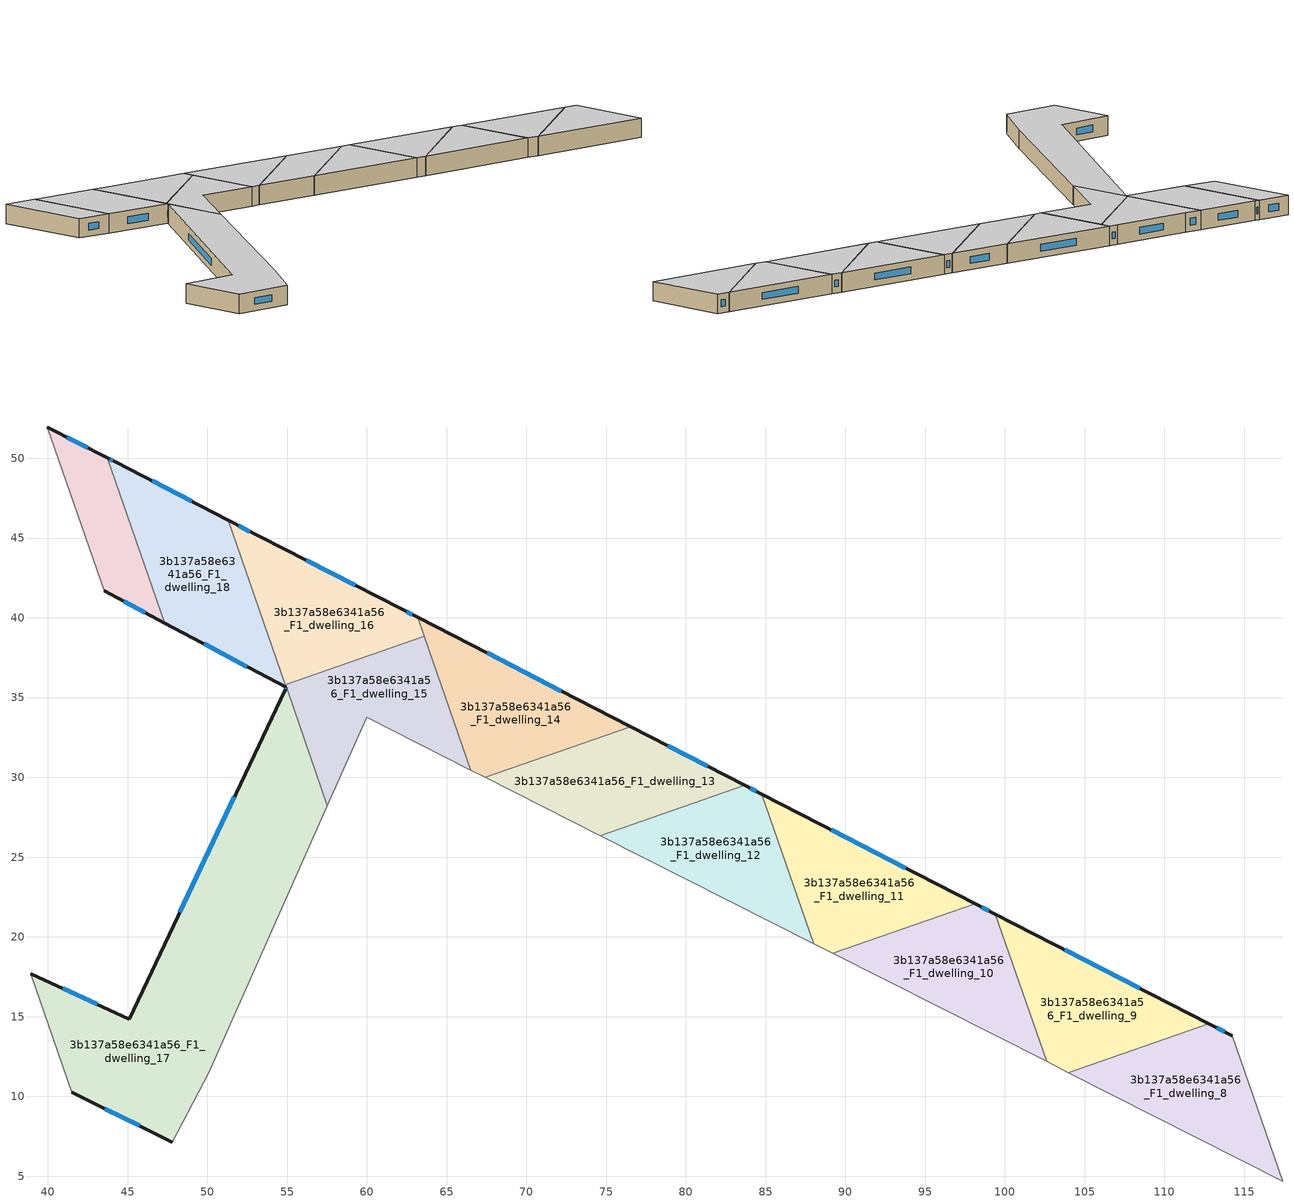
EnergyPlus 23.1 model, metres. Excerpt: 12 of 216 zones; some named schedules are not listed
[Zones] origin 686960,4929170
3b137a58e6341a56_F1_dwelling_10
 floor to 3b137a58e6341a56_F0_dwelling_10 (EU_floor_Construction): 99.41,21.43 102.61,12.19 89.2,18.98 98.14,22.08 z3
 wall outside (EU_wall_Construction): 99.41,21.43 98.14,22.08 z3:6
 wall adiabatic (EU_wall_Construction): 89.2,18.98 102.61,12.19 z3:6
 wall to 3b137a58e6341a56_F1_dwelling_11 (EU_wall_Construction): 98.14,22.08 89.2,18.98 z3:6
 wall to 3b137a58e6341a56_F1_dwelling_9 (EU_wall_Construction): 102.61,12.19 99.41,21.43 z3:6
 window (EU_Window_Construction): 98.99,21.64 98.55,21.87 z3.98:5.02
 ceiling to 3b137a58e6341a56_F2_dwelling_10 (EU_floor_Construction): 102.61,12.19 99.41,21.43 98.14,22.08 89.2,18.98 z6
3b137a58e6341a56_F1_dwelling_11
 floor to 3b137a58e6341a56_F0_dwelling_11 (EU_floor_Construction): 98.14,22.08 89.2,18.98 88.02,19.57 84.77,28.95 z3
 wall outside (EU_wall_Construction): 98.14,22.08 84.77,28.95 z3:6
 wall adiabatic (EU_wall_Construction): 88.02,19.57 89.2,18.98 z3:6
 wall to 3b137a58e6341a56_F1_dwelling_12 (EU_wall_Construction): 84.77,28.95 88.02,19.57 z3:6
 window (EU_Window_Construction): 93.79,24.31 89.11,26.71 z3.98:5.02
 ceiling to 3b137a58e6341a56_F2_dwelling_11 (EU_floor_Construction): 98.14,22.08 84.77,28.95 88.02,19.57 89.2,18.98 z6
3b137a58e6341a56_F1_dwelling_12
 floor to 3b137a58e6341a56_F0_dwelling_12 (EU_floor_Construction): 84.77,28.95 88.02,19.57 74.62,26.35 83.69,29.5 z3
 wall outside (EU_wall_Construction): 84.77,28.95 83.69,29.5 z3:6
 wall adiabatic (EU_wall_Construction): 74.62,26.35 88.02,19.57 z3:6
 wall to 3b137a58e6341a56_F1_dwelling_13 (EU_wall_Construction): 83.69,29.5 74.62,26.35 z3:6
 window (EU_Window_Construction): 84.42,29.13 84.04,29.32 z3.98:5.02
 ceiling to 3b137a58e6341a56_F2_dwelling_12 (EU_floor_Construction): 88.02,19.57 84.77,28.95 83.69,29.5 74.62,26.35 z6
3b137a58e6341a56_F1_dwelling_13
 floor to 3b137a58e6341a56_F0_dwelling_13 (EU_floor_Construction): 83.69,29.5 74.62,26.35 67.41,30 76.54,33.17 z3
 wall outside (EU_wall_Construction): 83.69,29.5 76.54,33.17 z3:6
 wall adiabatic (EU_wall_Construction): 67.41,30 74.62,26.35 z3:6
 wall to 3b137a58e6341a56_F1_dwelling_14 (EU_wall_Construction): 76.54,33.17 67.41,30 z3:6
 window (EU_Window_Construction): 81.36,30.69 78.87,31.98 z3.98:5.02
 ceiling to 3b137a58e6341a56_F2_dwelling_13 (EU_floor_Construction): 83.69,29.5 76.54,33.17 67.41,30 74.62,26.35 z6
3b137a58e6341a56_F1_dwelling_14
 floor to 3b137a58e6341a56_F0_dwelling_14 (EU_floor_Construction): 76.54,33.17 67.41,30 66.52,30.46 63.2,40.03 z3
 wall outside (EU_wall_Construction): 76.54,33.17 63.2,40.03 z3:6
 wall adiabatic (EU_wall_Construction): 66.52,30.46 67.41,30 z3:6
 wall to 3b137a58e6341a56_F1_dwelling_15 (EU_wall_Construction): 63.61,38.84 66.52,30.46 z3:6
 wall to 3b137a58e6341a56_F1_dwelling_16 (EU_wall_Construction): 63.2,40.03 63.61,38.84 z3:6
 window (EU_Window_Construction): 72.2,35.4 67.54,37.8 z3.98:5.02
 ceiling to 3b137a58e6341a56_F2_dwelling_14 (EU_floor_Construction): 76.54,33.17 63.2,40.03 66.52,30.46 67.41,30 z6
3b137a58e6341a56_F1_dwelling_15
 floor to 3b137a58e6341a56_F0_dwelling_15 (EU_floor_Construction): 63.61,38.84 66.52,30.46 60,33.75 57.54,28.21 54.89,35.82 z3
 wall adiabatic (EU_wall_Construction): 57.54,28.21 60,33.75 66.52,30.46 z3:6
 wall to 3b137a58e6341a56_F1_dwelling_17 (EU_wall_Construction): 55.03,35.42 57.54,28.21 z3:6
 wall to 3b137a58e6341a56_F1_dwelling_16 (EU_wall_Construction): 63.61,38.84 54.89,35.82 z3:6
 wall to 3b137a58e6341a56_F1_dwelling_18 (EU_wall_Construction): 54.89,35.82 55.03,35.42 z3:6
 ceiling to 3b137a58e6341a56_F2_dwelling_15 (EU_floor_Construction): 66.52,30.46 63.61,38.84 54.89,35.82 57.54,28.21 60,33.75 z6
3b137a58e6341a56_F1_dwelling_16
 floor to 3b137a58e6341a56_F0_dwelling_16 (EU_floor_Construction): 62.15,40.56 63.2,40.03 63.61,38.84 54.89,35.82 51.32,46.11 53.32,45.07 z3
 wall outside (EU_wall_Construction): 63.2,40.03 62.15,40.56 53.32,45.07 51.32,46.11 z3:6
 wall to 3b137a58e6341a56_F1_dwelling_18 (EU_wall_Construction): 51.32,46.11 54.89,35.82 z3:6
 window (EU_Window_Construction): 52.67,45.41 51.97,45.77 / 59.28,42.03 56.19,43.61 / 62.86,40.2 62.49,40.39 z3.98:5.02
 ceiling to 3b137a58e6341a56_F2_dwelling_16 (EU_floor_Construction): 63.61,38.84 63.2,40.03 62.15,40.56 53.32,45.07 51.32,46.11 54.89,35.82 z6
3b137a58e6341a56_F1_dwelling_17
 floor to 3b137a58e6341a56_F0_dwelling_17 (EU_floor_Construction): 55.03,35.42 57.54,28.21 50.1,11.49 47.81,7.13 41.52,10.25 38.93,17.7 45.1,14.83 54.89,35.5 z3
 wall outside (EU_wall_Construction): 54.89,35.5 45.1,14.83 38.93,17.7 / 41.52,10.25 47.81,7.13 z3:6
 wall to 3b137a58e6341a56_F1_dwelling_18 (EU_wall_Construction): 55.03,35.42 54.89,35.5 z3:6
 wall adiabatic (EU_wall_Construction): 47.81,7.13 50.1,11.49 57.54,28.21 z3:6
 wall to 3b137a58e6341a56_F1_dwelling_29 (EU_wall_Construction): 38.93,17.7 41.52,10.25 z3:6
 window (EU_Window_Construction): 51.7,28.77 48.28,21.55 / 43.56,9.24 45.76,8.15 / 43.09,15.76 40.94,16.77 z3.98:5.02
 ceiling to 3b137a58e6341a56_F2_dwelling_17 (EU_floor_Construction): 50.1,11.49 57.54,28.21 55.03,35.42 54.89,35.5 45.1,14.83 38.93,17.7 41.52,10.25 47.81,7.13 z6
3b137a58e6341a56_F1_dwelling_18
 floor to 3b137a58e6341a56_F0_dwelling_18 (EU_floor_Construction): 51.32,46.11 55.03,35.42 54.89,35.5 54.95,35.63 47.33,39.67 43.74,50.03 44.24,49.77 z3
 wall outside (EU_wall_Construction): 47.33,39.67 54.95,35.63 54.89,35.5 / 51.32,46.11 44.24,49.77 43.74,50.03 z3:6
 wall to 3b137a58e6341a56_F1_dwelling_19 (EU_wall_Construction): 43.74,50.03 47.33,39.67 z3:6
 window (EU_Window_Construction): 54.93,35.59 54.91,35.54 / 49.81,38.36 52.47,36.95 / 44.08,49.86 43.9,49.95 / 49.02,47.3 46.54,48.58 z3.98:5.02
 ceiling to 3b137a58e6341a56_F2_dwelling_18 (EU_floor_Construction): 55.03,35.42 51.32,46.11 44.24,49.77 43.74,50.03 47.33,39.67 54.95,35.63 54.89,35.5 z6
3b137a58e6341a56_F1_dwelling_19
 floor to 3b137a58e6341a56_F0_dwelling_19 (EU_floor_Construction): 43.74,50.03 47.33,39.67 43.54,41.68 39.97,51.96 z3
 wall outside (EU_wall_Construction): 43.74,50.03 39.97,51.96 / 43.54,41.68 47.33,39.67 z3:6
 wall to 3b137a58e6341a56_F1_dwelling_20 (EU_wall_Construction): 39.97,51.96 43.54,41.68 z3:6
 window (EU_Window_Construction): 42.51,50.66 41.2,51.33 / 44.77,41.03 46.1,40.33 z3.98:5.02
 ceiling to 3b137a58e6341a56_F2_dwelling_19 (EU_floor_Construction): 47.33,39.67 43.74,50.03 39.97,51.96 43.54,41.68 z6
3b137a58e6341a56_F1_dwelling_8
 floor to 3b137a58e6341a56_F0_dwelling_8 (EU_floor_Construction): 114.26,13.8 117.42,4.7 103.98,11.5 112.79,14.55 z3
 wall outside (EU_wall_Construction): 114.26,13.8 112.79,14.55 z3:6
 wall adiabatic (EU_wall_Construction): 103.98,11.5 117.42,4.7 z3:6
 wall to 3b137a58e6341a56_F1_dwelling_9 (EU_wall_Construction): 112.79,14.55 103.98,11.5 z3:6
 wall to 3b137a58e6341a56_F1_dwelling_7 (EU_wall_Construction): 117.42,4.7 114.26,13.8 z3:6
 window (EU_Window_Construction): 113.78,14.04 113.27,14.31 z3.98:5.02
 ceiling to 3b137a58e6341a56_F2_dwelling_8 (EU_floor_Construction): 117.42,4.7 114.26,13.8 112.79,14.55 103.98,11.5 z6
3b137a58e6341a56_F1_dwelling_9
 floor to 3b137a58e6341a56_F0_dwelling_9 (EU_floor_Construction): 112.79,14.55 103.98,11.5 102.61,12.19 99.41,21.43 z3
 wall outside (EU_wall_Construction): 112.79,14.55 99.41,21.43 z3:6
 wall adiabatic (EU_wall_Construction): 102.61,12.19 103.98,11.5 z3:6
 window (EU_Window_Construction): 108.44,16.79 103.76,19.19 z3.98:5.02
 ceiling to 3b137a58e6341a56_F2_dwelling_9 (EU_floor_Construction): 112.79,14.55 99.41,21.43 102.61,12.19 103.98,11.5 z6
[Building]
EU S2 Campaign: North Axis=0; Terrain=City; Solar Distribution=FullExterior
[Site:Location]
Bologna: Latitude=44.5; Longitude=11.25; Time Zone=1; Elevation=37
[SizingPeriod:WeatherFileDays]
AnnualSizingPeriod: Begin Month=1; Begin Day of Month=1; End Month=12; End Day of Month=31; Day of Week for Start Day=Monday; Use Weather File Daylight Saving Period=No; Use Weather File Rain and Snow Indicators=No
[MATERIAL]
EU_InternalMass_Material: Roughness=MediumRough; Thickness=0.1; Conductivity=1; Density=1800; Specific Heat=900; Thermal Absorptance=0.9; Solar Absorptance=0.7; Visible Absorptance=0.7
[MATERIAL:NOMASS] Roughness=MediumRough; Thermal Absorptance=0.9; Solar Absorptance=0.7; Visible Absorptance=0.7
Name | Thermal Resistance
EU_wall_NoMass | 0.905828
EU_floor_NoMass | 0.67114
[WINDOWMATERIAL:SIMPLEGLAZINGSYSTEM]
EU_Window_SimpleGlazing: UFactor=4.52486; Solar Heat Gain Coefficient=0.85; Visible Transmittance=0.85
[CONSTRUCTION]
EU_wall_Construction: EU_wall_NoMass
EU_floor_Construction: EU_floor_NoMass
EU_Window_Construction: EU_Window_SimpleGlazing
EU_InternalMass_Construction: EU_InternalMass_Material
[ZONE] Type=1; Multiplier=1; Ceiling Height=autocalculate; Floor Area=autocalculate; Part of Total Floor Area=Yes
Name | Volume
3b137a58e6341a56_F0_dwelling_0; 3b137a58e6341a56_F1_dwelling_0; 3b137a58e6341a56_F2_dwelling_0; 3b137a58e6341a56_F3_dwelling_0; 3b137a58e6341a56_F4_dwelling_0; 3b137a58e6341a56_F5_dwelling_0 | 167.907
3b137a58e6341a56_F6_dwelling_0 | 108.262
3b137a58e6341a56_F0_dwelling_1; 3b137a58e6341a56_F1_dwelling_1; 3b137a58e6341a56_F2_dwelling_1; 3b137a58e6341a56_F3_dwelling_1; 3b137a58e6341a56_F4_dwelling_1; 3b137a58e6341a56_F5_dwelling_1 | 167.912
3b137a58e6341a56_F6_dwelling_1 | 106.897
3b137a58e6341a56_F1_dwelling_10 | 167.909
3b137a58e6341a56_F6_dwelling_10 | 123.267
3b137a58e6341a56_F1_dwelling_11 | 167.903
3b137a58e6341a56_F1_dwelling_12; 3b137a58e6341a56_F1_dwelling_9 | 167.899
3b137a58e6341a56_F1_dwelling_13; 3b137a58e6341a56_F0_dwelling_2; 3b137a58e6341a56_F1_dwelling_2; 3b137a58e6341a56_F2_dwelling_2; 3b137a58e6341a56_F3_dwelling_2; 3b137a58e6341a56_F4_dwelling_2; 3b137a58e6341a56_F5_dwelling_2 | 167.9
3b137a58e6341a56_F1_dwelling_14 | 167.892
3b137a58e6341a56_F1_dwelling_15; 3b137a58e6341a56_F0_dwelling_3; 3b137a58e6341a56_F1_dwelling_3; 3b137a58e6341a56_F2_dwelling_3; 3b137a58e6341a56_F3_dwelling_3; 3b137a58e6341a56_F4_dwelling_3; 3b137a58e6341a56_F5_dwelling_3; 3b137a58e6341a56_F0_dwelling_5; 3b137a58e6341a56_F1_dwelling_5; 3b137a58e6341a56_F2_dwelling_5; 3b137a58e6341a56_F3_dwelling_5; 3b137a58e6341a56_F4_dwelling_5; 3b137a58e6341a56_F5_dwelling_5 | 167.914
3b137a58e6341a56_F1_dwelling_16 | 167.887
3b137a58e6341a56_F1_dwelling_17 | 514.871
3b137a58e6341a56_F1_dwelling_18 | 194.532
3b137a58e6341a56_F1_dwelling_19 | 95.7202
3b137a58e6341a56_F6_dwelling_2 | 112.59
3b137a58e6341a56_F6_dwelling_3 | 113.398
3b137a58e6341a56_F0_dwelling_4; 3b137a58e6341a56_F1_dwelling_4; 3b137a58e6341a56_F2_dwelling_4; 3b137a58e6341a56_F3_dwelling_4; 3b137a58e6341a56_F4_dwelling_4; 3b137a58e6341a56_F5_dwelling_4 | 167.882
3b137a58e6341a56_F6_dwelling_4 | 121.302
3b137a58e6341a56_F6_dwelling_5 | 120.108
3b137a58e6341a56_F0_dwelling_6; 3b137a58e6341a56_F1_dwelling_6; 3b137a58e6341a56_F2_dwelling_6; 3b137a58e6341a56_F3_dwelling_6; 3b137a58e6341a56_F4_dwelling_6; 3b137a58e6341a56_F5_dwelling_6 | 167.893
3b137a58e6341a56_F6_dwelling_6 | 120.806
3b137a58e6341a56_F0_dwelling_7; 3b137a58e6341a56_F1_dwelling_7; 3b137a58e6341a56_F2_dwelling_7; 3b137a58e6341a56_F3_dwelling_7; 3b137a58e6341a56_F4_dwelling_7; 3b137a58e6341a56_F5_dwelling_7 | 167.877
3b137a58e6341a56_F6_dwelling_7 | 117.447
3b137a58e6341a56_F1_dwelling_8 | 167.924
3b137a58e6341a56_F6_dwelling_8 | 120.493
3b137a58e6341a56_F6_dwelling_9 | 118.754
[INTERNALMASS] Construction=EU_InternalMass_Construction
Name | Zone or ZoneList | Surface Area
3b137a58e6341a56_F0_dwelling_0_EU_InternalMass | 3b137a58e6341a56_F0_dwelling_0 | 55.9705
3b137a58e6341a56_F0_dwelling_1_EU_InternalMass | 3b137a58e6341a56_F0_dwelling_1 | 55.9655
3b137a58e6341a56_F0_dwelling_2_EU_InternalMass | 3b137a58e6341a56_F0_dwelling_2 | 55.9679
3b137a58e6341a56_F0_dwelling_3_EU_InternalMass | 3b137a58e6341a56_F0_dwelling_3 | 55.9704
3b137a58e6341a56_F0_dwelling_4_EU_InternalMass | 3b137a58e6341a56_F0_dwelling_4 | 55.9579
3b137a58e6341a56_F0_dwelling_5_EU_InternalMass | 3b137a58e6341a56_F0_dwelling_5 | 55.9728
3b137a58e6341a56_F0_dwelling_6_EU_InternalMass | 3b137a58e6341a56_F0_dwelling_6 | 55.9654
3b137a58e6341a56_F0_dwelling_7_EU_InternalMass | 3b137a58e6341a56_F0_dwelling_7 | 55.9592
3b137a58e6341a56_F1_dwelling_0_EU_InternalMass | 3b137a58e6341a56_F1_dwelling_0 | 55.9705
3b137a58e6341a56_F1_dwelling_1_EU_InternalMass | 3b137a58e6341a56_F1_dwelling_1 | 55.9655
3b137a58e6341a56_F1_dwelling_2_EU_InternalMass | 3b137a58e6341a56_F1_dwelling_2 | 55.9679
3b137a58e6341a56_F1_dwelling_3_EU_InternalMass | 3b137a58e6341a56_F1_dwelling_3 | 55.9704
3b137a58e6341a56_F1_dwelling_4_EU_InternalMass | 3b137a58e6341a56_F1_dwelling_4 | 55.9579
3b137a58e6341a56_F1_dwelling_5_EU_InternalMass | 3b137a58e6341a56_F1_dwelling_5 | 55.9728
3b137a58e6341a56_F1_dwelling_6_EU_InternalMass | 3b137a58e6341a56_F1_dwelling_6 | 55.9654
3b137a58e6341a56_F1_dwelling_7_EU_InternalMass | 3b137a58e6341a56_F1_dwelling_7 | 55.9592
3b137a58e6341a56_F1_dwelling_8_EU_InternalMass | 3b137a58e6341a56_F1_dwelling_8 | 55.9697
3b137a58e6341a56_F1_dwelling_9_EU_InternalMass | 3b137a58e6341a56_F1_dwelling_9 | 55.9686
3b137a58e6341a56_F1_dwelling_10_EU_InternalMass | 3b137a58e6341a56_F1_dwelling_10 | 55.9659
3b137a58e6341a56_F1_dwelling_11_EU_InternalMass | 3b137a58e6341a56_F1_dwelling_11 | 55.9661
3b137a58e6341a56_F1_dwelling_12_EU_InternalMass | 3b137a58e6341a56_F1_dwelling_12 | 55.9705
3b137a58e6341a56_F1_dwelling_13_EU_InternalMass | 3b137a58e6341a56_F1_dwelling_13 | 55.9664
3b137a58e6341a56_F1_dwelling_14_EU_InternalMass | 3b137a58e6341a56_F1_dwelling_14 | 55.9632
3b137a58e6341a56_F1_dwelling_15_EU_InternalMass | 3b137a58e6341a56_F1_dwelling_15 | 55.9719
3b137a58e6341a56_F1_dwelling_16_EU_InternalMass | 3b137a58e6341a56_F1_dwelling_16 | 55.961
3b137a58e6341a56_F1_dwelling_17_EU_InternalMass | 3b137a58e6341a56_F1_dwelling_17 | 171.612
3b137a58e6341a56_F1_dwelling_18_EU_InternalMass | 3b137a58e6341a56_F1_dwelling_18 | 64.8456
3b137a58e6341a56_F1_dwelling_19_EU_InternalMass | 3b137a58e6341a56_F1_dwelling_19 | 31.9066
3b137a58e6341a56_F2_dwelling_0_EU_InternalMass | 3b137a58e6341a56_F2_dwelling_0 | 55.9705
3b137a58e6341a56_F2_dwelling_1_EU_InternalMass | 3b137a58e6341a56_F2_dwelling_1 | 55.9655
3b137a58e6341a56_F2_dwelling_2_EU_InternalMass | 3b137a58e6341a56_F2_dwelling_2 | 55.9679
3b137a58e6341a56_F2_dwelling_3_EU_InternalMass | 3b137a58e6341a56_F2_dwelling_3 | 55.9704
3b137a58e6341a56_F2_dwelling_4_EU_InternalMass | 3b137a58e6341a56_F2_dwelling_4 | 55.9579
3b137a58e6341a56_F2_dwelling_5_EU_InternalMass | 3b137a58e6341a56_F2_dwelling_5 | 55.9728
3b137a58e6341a56_F2_dwelling_6_EU_InternalMass | 3b137a58e6341a56_F2_dwelling_6 | 55.9654
3b137a58e6341a56_F2_dwelling_7_EU_InternalMass | 3b137a58e6341a56_F2_dwelling_7 | 55.9592
3b137a58e6341a56_F3_dwelling_0_EU_InternalMass | 3b137a58e6341a56_F3_dwelling_0 | 55.9705
3b137a58e6341a56_F3_dwelling_1_EU_InternalMass | 3b137a58e6341a56_F3_dwelling_1 | 55.9655
3b137a58e6341a56_F3_dwelling_2_EU_InternalMass | 3b137a58e6341a56_F3_dwelling_2 | 55.9679
3b137a58e6341a56_F3_dwelling_3_EU_InternalMass | 3b137a58e6341a56_F3_dwelling_3 | 55.9704
3b137a58e6341a56_F3_dwelling_4_EU_InternalMass | 3b137a58e6341a56_F3_dwelling_4 | 55.9579
3b137a58e6341a56_F3_dwelling_5_EU_InternalMass | 3b137a58e6341a56_F3_dwelling_5 | 55.9728
3b137a58e6341a56_F3_dwelling_6_EU_InternalMass | 3b137a58e6341a56_F3_dwelling_6 | 55.9654
3b137a58e6341a56_F3_dwelling_7_EU_InternalMass | 3b137a58e6341a56_F3_dwelling_7 | 55.9592
3b137a58e6341a56_F4_dwelling_0_EU_InternalMass | 3b137a58e6341a56_F4_dwelling_0 | 55.9705
3b137a58e6341a56_F4_dwelling_1_EU_InternalMass | 3b137a58e6341a56_F4_dwelling_1 | 55.9655
3b137a58e6341a56_F4_dwelling_2_EU_InternalMass | 3b137a58e6341a56_F4_dwelling_2 | 55.9679
3b137a58e6341a56_F4_dwelling_3_EU_InternalMass | 3b137a58e6341a56_F4_dwelling_3 | 55.9704
3b137a58e6341a56_F4_dwelling_4_EU_InternalMass | 3b137a58e6341a56_F4_dwelling_4 | 55.9579
3b137a58e6341a56_F4_dwelling_5_EU_InternalMass | 3b137a58e6341a56_F4_dwelling_5 | 55.9728
3b137a58e6341a56_F4_dwelling_6_EU_InternalMass | 3b137a58e6341a56_F4_dwelling_6 | 55.9654
3b137a58e6341a56_F4_dwelling_7_EU_InternalMass | 3b137a58e6341a56_F4_dwelling_7 | 55.9592
3b137a58e6341a56_F5_dwelling_0_EU_InternalMass | 3b137a58e6341a56_F5_dwelling_0 | 55.9705
3b137a58e6341a56_F5_dwelling_1_EU_InternalMass | 3b137a58e6341a56_F5_dwelling_1 | 55.9655
3b137a58e6341a56_F5_dwelling_2_EU_InternalMass | 3b137a58e6341a56_F5_dwelling_2 | 55.9679
3b137a58e6341a56_F5_dwelling_3_EU_InternalMass | 3b137a58e6341a56_F5_dwelling_3 | 55.9704
3b137a58e6341a56_F5_dwelling_4_EU_InternalMass | 3b137a58e6341a56_F5_dwelling_4 | 55.9579
3b137a58e6341a56_F5_dwelling_5_EU_InternalMass | 3b137a58e6341a56_F5_dwelling_5 | 55.9728
3b137a58e6341a56_F5_dwelling_6_EU_InternalMass | 3b137a58e6341a56_F5_dwelling_6 | 55.9654
3b137a58e6341a56_F5_dwelling_7_EU_InternalMass | 3b137a58e6341a56_F5_dwelling_7 | 55.9592
3b137a58e6341a56_F6_dwelling_0_EU_InternalMass | 3b137a58e6341a56_F6_dwelling_0 | 36.0814
3b137a58e6341a56_F6_dwelling_1_EU_InternalMass | 3b137a58e6341a56_F6_dwelling_1 | 35.634
3b137a58e6341a56_F6_dwelling_2_EU_InternalMass | 3b137a58e6341a56_F6_dwelling_2 | 37.5308
3b137a58e6341a56_F6_dwelling_3_EU_InternalMass | 3b137a58e6341a56_F6_dwelling_3 | 37.8028
3b137a58e6341a56_F6_dwelling_4_EU_InternalMass | 3b137a58e6341a56_F6_dwelling_4 | 40.4342
3b137a58e6341a56_F6_dwelling_5_EU_InternalMass | 3b137a58e6341a56_F6_dwelling_5 | 40.0361
3b137a58e6341a56_F6_dwelling_6_EU_InternalMass | 3b137a58e6341a56_F6_dwelling_6 | 40.2693
3b137a58e6341a56_F6_dwelling_7_EU_InternalMass | 3b137a58e6341a56_F6_dwelling_7 | 39.1488
3b137a58e6341a56_F6_dwelling_8_EU_InternalMass | 3b137a58e6341a56_F6_dwelling_8 | 40.1645
3b137a58e6341a56_F6_dwelling_9_EU_InternalMass | 3b137a58e6341a56_F6_dwelling_9 | 39.5847
3b137a58e6341a56_F6_dwelling_10_EU_InternalMass | 3b137a58e6341a56_F6_dwelling_10 | 41.0892
[OTHEREQUIPMENT] Fuel Type=Electricity; Design Level Calculation Method=Watts/Area; Power per Zone Floor Area=1; Fraction Latent=0; Fraction Radiant=0; Fraction Lost=0; Carbon Dioxide Generation Rate=0; EndUse Subcategory=EU_Step8_InternalGains
Name | Zone or ZoneList or Space or SpaceList | Schedule
EU_Step8_InternalGain_3b137a58e6341a56_F0_dwelling_0_f000 | 3b137a58e6341a56_F0_dwelling_0 | EU_Step8_GainSchedule_3b137a58e6341a56_F0_dwelling_0_f000
EU_Step8_InternalGain_3b137a58e6341a56_F0_dwelling_1_f000 | 3b137a58e6341a56_F0_dwelling_1 | EU_Step8_GainSchedule_3b137a58e6341a56_F0_dwelling_1_f000
EU_Step8_InternalGain_3b137a58e6341a56_F0_dwelling_2_f000 | 3b137a58e6341a56_F0_dwelling_2 | EU_Step8_GainSchedule_3b137a58e6341a56_F0_dwelling_2_f000
EU_Step8_InternalGain_3b137a58e6341a56_F0_dwelling_3_f000 | 3b137a58e6341a56_F0_dwelling_3 | EU_Step8_GainSchedule_3b137a58e6341a56_F0_dwelling_3_f000
EU_Step8_InternalGain_3b137a58e6341a56_F0_dwelling_4_f000 | 3b137a58e6341a56_F0_dwelling_4 | EU_Step8_GainSchedule_3b137a58e6341a56_F0_dwelling_4_f000
EU_Step8_InternalGain_3b137a58e6341a56_F0_dwelling_5_f000 | 3b137a58e6341a56_F0_dwelling_5 | EU_Step8_GainSchedule_3b137a58e6341a56_F0_dwelling_5_f000
EU_Step8_InternalGain_3b137a58e6341a56_F0_dwelling_6_f000 | 3b137a58e6341a56_F0_dwelling_6 | EU_Step8_GainSchedule_3b137a58e6341a56_F0_dwelling_6_f000
EU_Step8_InternalGain_3b137a58e6341a56_F0_dwelling_7_f000 | 3b137a58e6341a56_F0_dwelling_7 | EU_Step8_GainSchedule_3b137a58e6341a56_F0_dwelling_7_f000
EU_Step8_InternalGain_3b137a58e6341a56_F1_dwelling_0_f000 | 3b137a58e6341a56_F1_dwelling_0 | EU_Step8_GainSchedule_3b137a58e6341a56_F1_dwelling_0_f000
EU_Step8_InternalGain_3b137a58e6341a56_F1_dwelling_1_f000 | 3b137a58e6341a56_F1_dwelling_1 | EU_Step8_GainSchedule_3b137a58e6341a56_F1_dwelling_1_f000
EU_Step8_InternalGain_3b137a58e6341a56_F1_dwelling_2_f000 | 3b137a58e6341a56_F1_dwelling_2 | EU_Step8_GainSchedule_3b137a58e6341a56_F1_dwelling_2_f000
EU_Step8_InternalGain_3b137a58e6341a56_F1_dwelling_3_f000 | 3b137a58e6341a56_F1_dwelling_3 | EU_Step8_GainSchedule_3b137a58e6341a56_F1_dwelling_3_f000
EU_Step8_InternalGain_3b137a58e6341a56_F1_dwelling_4_f000 | 3b137a58e6341a56_F1_dwelling_4 | EU_Step8_GainSchedule_3b137a58e6341a56_F1_dwelling_4_f000
EU_Step8_InternalGain_3b137a58e6341a56_F1_dwelling_5_f000 | 3b137a58e6341a56_F1_dwelling_5 | EU_Step8_GainSchedule_3b137a58e6341a56_F1_dwelling_5_f000
EU_Step8_InternalGain_3b137a58e6341a56_F1_dwelling_6_f000 | 3b137a58e6341a56_F1_dwelling_6 | EU_Step8_GainSchedule_3b137a58e6341a56_F1_dwelling_6_f000
EU_Step8_InternalGain_3b137a58e6341a56_F1_dwelling_7_f000 | 3b137a58e6341a56_F1_dwelling_7 | EU_Step8_GainSchedule_3b137a58e6341a56_F1_dwelling_7_f000
EU_Step8_InternalGain_3b137a58e6341a56_F1_dwelling_8_f000 | 3b137a58e6341a56_F1_dwelling_8 | EU_Step8_GainSchedule_3b137a58e6341a56_F1_dwelling_8_f000
EU_Step8_InternalGain_3b137a58e6341a56_F1_dwelling_9_f000 | 3b137a58e6341a56_F1_dwelling_9 | EU_Step8_GainSchedule_3b137a58e6341a56_F1_dwelling_9_f000
EU_Step8_InternalGain_3b137a58e6341a56_F1_dwelling_10_f000 | 3b137a58e6341a56_F1_dwelling_10 | EU_Step8_GainSchedule_3b137a58e6341a56_F1_dwelling_10_f000
EU_Step8_InternalGain_3b137a58e6341a56_F1_dwelling_11_f000 | 3b137a58e6341a56_F1_dwelling_11 | EU_Step8_GainSchedule_3b137a58e6341a56_F1_dwelling_11_f000
EU_Step8_InternalGain_3b137a58e6341a56_F1_dwelling_12_f000 | 3b137a58e6341a56_F1_dwelling_12 | EU_Step8_GainSchedule_3b137a58e6341a56_F1_dwelling_12_f000
EU_Step8_InternalGain_3b137a58e6341a56_F1_dwelling_13_f000 | 3b137a58e6341a56_F1_dwelling_13 | EU_Step8_GainSchedule_3b137a58e6341a56_F1_dwelling_13_f000
EU_Step8_InternalGain_3b137a58e6341a56_F1_dwelling_14_f000 | 3b137a58e6341a56_F1_dwelling_14 | EU_Step8_GainSchedule_3b137a58e6341a56_F1_dwelling_14_f000
EU_Step8_InternalGain_3b137a58e6341a56_F1_dwelling_15_f000 | 3b137a58e6341a56_F1_dwelling_15 | EU_Step8_GainSchedule_3b137a58e6341a56_F1_dwelling_15_f000
EU_Step8_InternalGain_3b137a58e6341a56_F1_dwelling_16_f000 | 3b137a58e6341a56_F1_dwelling_16 | EU_Step8_GainSchedule_3b137a58e6341a56_F1_dwelling_16_f000
EU_Step8_InternalGain_3b137a58e6341a56_F1_dwelling_17_f000 | 3b137a58e6341a56_F1_dwelling_17 | EU_Step8_GainSchedule_3b137a58e6341a56_F1_dwelling_17_f000
EU_Step8_InternalGain_3b137a58e6341a56_F1_dwelling_18_f000 | 3b137a58e6341a56_F1_dwelling_18 | EU_Step8_GainSchedule_3b137a58e6341a56_F1_dwelling_18_f000
EU_Step8_InternalGain_3b137a58e6341a56_F1_dwelling_19_f000 | 3b137a58e6341a56_F1_dwelling_19 | EU_Step8_GainSchedule_3b137a58e6341a56_F1_dwelling_19_f000
EU_Step8_InternalGain_3b137a58e6341a56_F2_dwelling_0_f000 | 3b137a58e6341a56_F2_dwelling_0 | EU_Step8_GainSchedule_3b137a58e6341a56_F2_dwelling_0_f000
EU_Step8_InternalGain_3b137a58e6341a56_F2_dwelling_1_f000 | 3b137a58e6341a56_F2_dwelling_1 | EU_Step8_GainSchedule_3b137a58e6341a56_F2_dwelling_1_f000
EU_Step8_InternalGain_3b137a58e6341a56_F2_dwelling_2_f000 | 3b137a58e6341a56_F2_dwelling_2 | EU_Step8_GainSchedule_3b137a58e6341a56_F2_dwelling_2_f000
EU_Step8_InternalGain_3b137a58e6341a56_F2_dwelling_3_f000 | 3b137a58e6341a56_F2_dwelling_3 | EU_Step8_GainSchedule_3b137a58e6341a56_F2_dwelling_3_f000
EU_Step8_InternalGain_3b137a58e6341a56_F2_dwelling_4_f000 | 3b137a58e6341a56_F2_dwelling_4 | EU_Step8_GainSchedule_3b137a58e6341a56_F2_dwelling_4_f000
EU_Step8_InternalGain_3b137a58e6341a56_F2_dwelling_5_f000 | 3b137a58e6341a56_F2_dwelling_5 | EU_Step8_GainSchedule_3b137a58e6341a56_F2_dwelling_5_f000
EU_Step8_InternalGain_3b137a58e6341a56_F2_dwelling_6_f000 | 3b137a58e6341a56_F2_dwelling_6 | EU_Step8_GainSchedule_3b137a58e6341a56_F2_dwelling_6_f000
EU_Step8_InternalGain_3b137a58e6341a56_F2_dwelling_7_f000 | 3b137a58e6341a56_F2_dwelling_7 | EU_Step8_GainSchedule_3b137a58e6341a56_F2_dwelling_7_f000
EU_Step8_InternalGain_3b137a58e6341a56_F3_dwelling_0_f000 | 3b137a58e6341a56_F3_dwelling_0 | EU_Step8_GainSchedule_3b137a58e6341a56_F3_dwelling_0_f000
EU_Step8_InternalGain_3b137a58e6341a56_F3_dwelling_1_f000 | 3b137a58e6341a56_F3_dwelling_1 | EU_Step8_GainSchedule_3b137a58e6341a56_F3_dwelling_1_f000
EU_Step8_InternalGain_3b137a58e6341a56_F3_dwelling_2_f000 | 3b137a58e6341a56_F3_dwelling_2 | EU_Step8_GainSchedule_3b137a58e6341a56_F3_dwelling_2_f000
EU_Step8_InternalGain_3b137a58e6341a56_F3_dwelling_3_f000 | 3b137a58e6341a56_F3_dwelling_3 | EU_Step8_GainSchedule_3b137a58e6341a56_F3_dwelling_3_f000
EU_Step8_InternalGain_3b137a58e6341a56_F3_dwelling_4_f000 | 3b137a58e6341a56_F3_dwelling_4 | EU_Step8_GainSchedule_3b137a58e6341a56_F3_dwelling_4_f000
EU_Step8_InternalGain_3b137a58e6341a56_F3_dwelling_5_f000 | 3b137a58e6341a56_F3_dwelling_5 | EU_Step8_GainSchedule_3b137a58e6341a56_F3_dwelling_5_f000
EU_Step8_InternalGain_3b137a58e6341a56_F3_dwelling_6_f000 | 3b137a58e6341a56_F3_dwelling_6 | EU_Step8_GainSchedule_3b137a58e6341a56_F3_dwelling_6_f000
EU_Step8_InternalGain_3b137a58e6341a56_F3_dwelling_7_f000 | 3b137a58e6341a56_F3_dwelling_7 | EU_Step8_GainSchedule_3b137a58e6341a56_F3_dwelling_7_f000
EU_Step8_InternalGain_3b137a58e6341a56_F4_dwelling_0_f000 | 3b137a58e6341a56_F4_dwelling_0 | EU_Step8_GainSchedule_3b137a58e6341a56_F4_dwelling_0_f000
EU_Step8_InternalGain_3b137a58e6341a56_F4_dwelling_1_f000 | 3b137a58e6341a56_F4_dwelling_1 | EU_Step8_GainSchedule_3b137a58e6341a56_F4_dwelling_1_f000
EU_Step8_InternalGain_3b137a58e6341a56_F4_dwelling_2_f000 | 3b137a58e6341a56_F4_dwelling_2 | EU_Step8_GainSchedule_3b137a58e6341a56_F4_dwelling_2_f000
EU_Step8_InternalGain_3b137a58e6341a56_F4_dwelling_3_f000 | 3b137a58e6341a56_F4_dwelling_3 | EU_Step8_GainSchedule_3b137a58e6341a56_F4_dwelling_3_f000
EU_Step8_InternalGain_3b137a58e6341a56_F4_dwelling_4_f000 | 3b137a58e6341a56_F4_dwelling_4 | EU_Step8_GainSchedule_3b137a58e6341a56_F4_dwelling_4_f000
EU_Step8_InternalGain_3b137a58e6341a56_F4_dwelling_5_f000 | 3b137a58e6341a56_F4_dwelling_5 | EU_Step8_GainSchedule_3b137a58e6341a56_F4_dwelling_5_f000
EU_Step8_InternalGain_3b137a58e6341a56_F4_dwelling_6_f000 | 3b137a58e6341a56_F4_dwelling_6 | EU_Step8_GainSchedule_3b137a58e6341a56_F4_dwelling_6_f000
EU_Step8_InternalGain_3b137a58e6341a56_F4_dwelling_7_f000 | 3b137a58e6341a56_F4_dwelling_7 | EU_Step8_GainSchedule_3b137a58e6341a56_F4_dwelling_7_f000
EU_Step8_InternalGain_3b137a58e6341a56_F5_dwelling_0_f000 | 3b137a58e6341a56_F5_dwelling_0 | EU_Step8_GainSchedule_3b137a58e6341a56_F5_dwelling_0_f000
EU_Step8_InternalGain_3b137a58e6341a56_F5_dwelling_1_f000 | 3b137a58e6341a56_F5_dwelling_1 | EU_Step8_GainSchedule_3b137a58e6341a56_F5_dwelling_1_f000
EU_Step8_InternalGain_3b137a58e6341a56_F5_dwelling_2_f000 | 3b137a58e6341a56_F5_dwelling_2 | EU_Step8_GainSchedule_3b137a58e6341a56_F5_dwelling_2_f000
EU_Step8_InternalGain_3b137a58e6341a56_F5_dwelling_3_f000 | 3b137a58e6341a56_F5_dwelling_3 | EU_Step8_GainSchedule_3b137a58e6341a56_F5_dwelling_3_f000
EU_Step8_InternalGain_3b137a58e6341a56_F5_dwelling_4_f000 | 3b137a58e6341a56_F5_dwelling_4 | EU_Step8_GainSchedule_3b137a58e6341a56_F5_dwelling_4_f000
EU_Step8_InternalGain_3b137a58e6341a56_F5_dwelling_5_f000 | 3b137a58e6341a56_F5_dwelling_5 | EU_Step8_GainSchedule_3b137a58e6341a56_F5_dwelling_5_f000
EU_Step8_InternalGain_3b137a58e6341a56_F5_dwelling_6_f000 | 3b137a58e6341a56_F5_dwelling_6 | EU_Step8_GainSchedule_3b137a58e6341a56_F5_dwelling_6_f000
EU_Step8_InternalGain_3b137a58e6341a56_F5_dwelling_7_f000 | 3b137a58e6341a56_F5_dwelling_7 | EU_Step8_GainSchedule_3b137a58e6341a56_F5_dwelling_7_f000
EU_Step8_InternalGain_3b137a58e6341a56_F6_dwelling_0_f000 | 3b137a58e6341a56_F6_dwelling_0 | EU_Step8_GainSchedule_3b137a58e6341a56_F6_dwelling_0_f000
EU_Step8_InternalGain_3b137a58e6341a56_F6_dwelling_1_f000 | 3b137a58e6341a56_F6_dwelling_1 | EU_Step8_GainSchedule_3b137a58e6341a56_F6_dwelling_1_f000
EU_Step8_InternalGain_3b137a58e6341a56_F6_dwelling_2_f000 | 3b137a58e6341a56_F6_dwelling_2 | EU_Step8_GainSchedule_3b137a58e6341a56_F6_dwelling_2_f000
EU_Step8_InternalGain_3b137a58e6341a56_F6_dwelling_3_f000 | 3b137a58e6341a56_F6_dwelling_3 | EU_Step8_GainSchedule_3b137a58e6341a56_F6_dwelling_3_f000
EU_Step8_InternalGain_3b137a58e6341a56_F6_dwelling_4_f000 | 3b137a58e6341a56_F6_dwelling_4 | EU_Step8_GainSchedule_3b137a58e6341a56_F6_dwelling_4_f000
EU_Step8_InternalGain_3b137a58e6341a56_F6_dwelling_5_f000 | 3b137a58e6341a56_F6_dwelling_5 | EU_Step8_GainSchedule_3b137a58e6341a56_F6_dwelling_5_f000
EU_Step8_InternalGain_3b137a58e6341a56_F6_dwelling_6_f000 | 3b137a58e6341a56_F6_dwelling_6 | EU_Step8_GainSchedule_3b137a58e6341a56_F6_dwelling_6_f000
EU_Step8_InternalGain_3b137a58e6341a56_F6_dwelling_7_f000 | 3b137a58e6341a56_F6_dwelling_7 | EU_Step8_GainSchedule_3b137a58e6341a56_F6_dwelling_7_f000
EU_Step8_InternalGain_3b137a58e6341a56_F6_dwelling_8_f000 | 3b137a58e6341a56_F6_dwelling_8 | EU_Step8_GainSchedule_3b137a58e6341a56_F6_dwelling_8_f000
EU_Step8_InternalGain_3b137a58e6341a56_F6_dwelling_9_f000 | 3b137a58e6341a56_F6_dwelling_9 | EU_Step8_GainSchedule_3b137a58e6341a56_F6_dwelling_9_f000
EU_Step8_InternalGain_3b137a58e6341a56_F6_dwelling_10_f000 | 3b137a58e6341a56_F6_dwelling_10 | EU_Step8_GainSchedule_3b137a58e6341a56_F6_dwelling_10_f000
[ZONEVENTILATION:DESIGNFLOWRATE] Schedule=EU_AlwaysOn; Design Flow Rate Calculation Method=AirChanges/Hour; Air Changes per Hour=0.73129; Ventilation Type=Natural; Fan Pressure Rise=0; Fan Total Efficiency=1; Constant Term Coefficient=1; Temperature Term Coefficient=0; Velocity Term Coefficient=0; Velocity Squared Term Coefficient=0; Minimum Indoor Temperature=-100; Maximum Indoor Temperature=100; Delta Temperature=-100; Minimum Outdoor Temperature=-100; Maximum Outdoor Temperature=100; Maximum Wind Speed=40
Name | Zone or ZoneList or Space or SpaceList
EU_ConstantAir_3b137a58e6341a56_F0_dwelling_0 | 3b137a58e6341a56_F0_dwelling_0
EU_ConstantAir_3b137a58e6341a56_F0_dwelling_1 | 3b137a58e6341a56_F0_dwelling_1
EU_ConstantAir_3b137a58e6341a56_F0_dwelling_2 | 3b137a58e6341a56_F0_dwelling_2
EU_ConstantAir_3b137a58e6341a56_F0_dwelling_3 | 3b137a58e6341a56_F0_dwelling_3
EU_ConstantAir_3b137a58e6341a56_F0_dwelling_4 | 3b137a58e6341a56_F0_dwelling_4
EU_ConstantAir_3b137a58e6341a56_F0_dwelling_5 | 3b137a58e6341a56_F0_dwelling_5
EU_ConstantAir_3b137a58e6341a56_F0_dwelling_6 | 3b137a58e6341a56_F0_dwelling_6
EU_ConstantAir_3b137a58e6341a56_F0_dwelling_7 | 3b137a58e6341a56_F0_dwelling_7
EU_ConstantAir_3b137a58e6341a56_F1_dwelling_0 | 3b137a58e6341a56_F1_dwelling_0
EU_ConstantAir_3b137a58e6341a56_F1_dwelling_1 | 3b137a58e6341a56_F1_dwelling_1
EU_ConstantAir_3b137a58e6341a56_F1_dwelling_2 | 3b137a58e6341a56_F1_dwelling_2
EU_ConstantAir_3b137a58e6341a56_F1_dwelling_3 | 3b137a58e6341a56_F1_dwelling_3
EU_ConstantAir_3b137a58e6341a56_F1_dwelling_4 | 3b137a58e6341a56_F1_dwelling_4
EU_ConstantAir_3b137a58e6341a56_F1_dwelling_5 | 3b137a58e6341a56_F1_dwelling_5
EU_ConstantAir_3b137a58e6341a56_F1_dwelling_6 | 3b137a58e6341a56_F1_dwelling_6
EU_ConstantAir_3b137a58e6341a56_F1_dwelling_7 | 3b137a58e6341a56_F1_dwelling_7
EU_ConstantAir_3b137a58e6341a56_F1_dwelling_8 | 3b137a58e6341a56_F1_dwelling_8
EU_ConstantAir_3b137a58e6341a56_F1_dwelling_9 | 3b137a58e6341a56_F1_dwelling_9
EU_ConstantAir_3b137a58e6341a56_F1_dwelling_10 | 3b137a58e6341a56_F1_dwelling_10
EU_ConstantAir_3b137a58e6341a56_F1_dwelling_11 | 3b137a58e6341a56_F1_dwelling_11
EU_ConstantAir_3b137a58e6341a56_F1_dwelling_12 | 3b137a58e6341a56_F1_dwelling_12
EU_ConstantAir_3b137a58e6341a56_F1_dwelling_13 | 3b137a58e6341a56_F1_dwelling_13
EU_ConstantAir_3b137a58e6341a56_F1_dwelling_14 | 3b137a58e6341a56_F1_dwelling_14
EU_ConstantAir_3b137a58e6341a56_F1_dwelling_15 | 3b137a58e6341a56_F1_dwelling_15
EU_ConstantAir_3b137a58e6341a56_F1_dwelling_16 | 3b137a58e6341a56_F1_dwelling_16
EU_ConstantAir_3b137a58e6341a56_F1_dwelling_17 | 3b137a58e6341a56_F1_dwelling_17
EU_ConstantAir_3b137a58e6341a56_F1_dwelling_18 | 3b137a58e6341a56_F1_dwelling_18
EU_ConstantAir_3b137a58e6341a56_F1_dwelling_19 | 3b137a58e6341a56_F1_dwelling_19
EU_ConstantAir_3b137a58e6341a56_F2_dwelling_0 | 3b137a58e6341a56_F2_dwelling_0
EU_ConstantAir_3b137a58e6341a56_F2_dwelling_1 | 3b137a58e6341a56_F2_dwelling_1
EU_ConstantAir_3b137a58e6341a56_F2_dwelling_2 | 3b137a58e6341a56_F2_dwelling_2
EU_ConstantAir_3b137a58e6341a56_F2_dwelling_3 | 3b137a58e6341a56_F2_dwelling_3
EU_ConstantAir_3b137a58e6341a56_F2_dwelling_4 | 3b137a58e6341a56_F2_dwelling_4
EU_ConstantAir_3b137a58e6341a56_F2_dwelling_5 | 3b137a58e6341a56_F2_dwelling_5
EU_ConstantAir_3b137a58e6341a56_F2_dwelling_6 | 3b137a58e6341a56_F2_dwelling_6
EU_ConstantAir_3b137a58e6341a56_F2_dwelling_7 | 3b137a58e6341a56_F2_dwelling_7
EU_ConstantAir_3b137a58e6341a56_F3_dwelling_0 | 3b137a58e6341a56_F3_dwelling_0
EU_ConstantAir_3b137a58e6341a56_F3_dwelling_1 | 3b137a58e6341a56_F3_dwelling_1
EU_ConstantAir_3b137a58e6341a56_F3_dwelling_2 | 3b137a58e6341a56_F3_dwelling_2
EU_ConstantAir_3b137a58e6341a56_F3_dwelling_3 | 3b137a58e6341a56_F3_dwelling_3
EU_ConstantAir_3b137a58e6341a56_F3_dwelling_4 | 3b137a58e6341a56_F3_dwelling_4
EU_ConstantAir_3b137a58e6341a56_F3_dwelling_5 | 3b137a58e6341a56_F3_dwelling_5
EU_ConstantAir_3b137a58e6341a56_F3_dwelling_6 | 3b137a58e6341a56_F3_dwelling_6
EU_ConstantAir_3b137a58e6341a56_F3_dwelling_7 | 3b137a58e6341a56_F3_dwelling_7
EU_ConstantAir_3b137a58e6341a56_F4_dwelling_0 | 3b137a58e6341a56_F4_dwelling_0
EU_ConstantAir_3b137a58e6341a56_F4_dwelling_1 | 3b137a58e6341a56_F4_dwelling_1
EU_ConstantAir_3b137a58e6341a56_F4_dwelling_2 | 3b137a58e6341a56_F4_dwelling_2
EU_ConstantAir_3b137a58e6341a56_F4_dwelling_3 | 3b137a58e6341a56_F4_dwelling_3
EU_ConstantAir_3b137a58e6341a56_F4_dwelling_4 | 3b137a58e6341a56_F4_dwelling_4
EU_ConstantAir_3b137a58e6341a56_F4_dwelling_5 | 3b137a58e6341a56_F4_dwelling_5
EU_ConstantAir_3b137a58e6341a56_F4_dwelling_6 | 3b137a58e6341a56_F4_dwelling_6
EU_ConstantAir_3b137a58e6341a56_F4_dwelling_7 | 3b137a58e6341a56_F4_dwelling_7
EU_ConstantAir_3b137a58e6341a56_F5_dwelling_0 | 3b137a58e6341a56_F5_dwelling_0
EU_ConstantAir_3b137a58e6341a56_F5_dwelling_1 | 3b137a58e6341a56_F5_dwelling_1
EU_ConstantAir_3b137a58e6341a56_F5_dwelling_2 | 3b137a58e6341a56_F5_dwelling_2
EU_ConstantAir_3b137a58e6341a56_F5_dwelling_3 | 3b137a58e6341a56_F5_dwelling_3
EU_ConstantAir_3b137a58e6341a56_F5_dwelling_4 | 3b137a58e6341a56_F5_dwelling_4
EU_ConstantAir_3b137a58e6341a56_F5_dwelling_5 | 3b137a58e6341a56_F5_dwelling_5
EU_ConstantAir_3b137a58e6341a56_F5_dwelling_6 | 3b137a58e6341a56_F5_dwelling_6
EU_ConstantAir_3b137a58e6341a56_F5_dwelling_7 | 3b137a58e6341a56_F5_dwelling_7
EU_ConstantAir_3b137a58e6341a56_F6_dwelling_0 | 3b137a58e6341a56_F6_dwelling_0
EU_ConstantAir_3b137a58e6341a56_F6_dwelling_1 | 3b137a58e6341a56_F6_dwelling_1
EU_ConstantAir_3b137a58e6341a56_F6_dwelling_2 | 3b137a58e6341a56_F6_dwelling_2
EU_ConstantAir_3b137a58e6341a56_F6_dwelling_3 | 3b137a58e6341a56_F6_dwelling_3
EU_ConstantAir_3b137a58e6341a56_F6_dwelling_4 | 3b137a58e6341a56_F6_dwelling_4
EU_ConstantAir_3b137a58e6341a56_F6_dwelling_5 | 3b137a58e6341a56_F6_dwelling_5
EU_ConstantAir_3b137a58e6341a56_F6_dwelling_6 | 3b137a58e6341a56_F6_dwelling_6
EU_ConstantAir_3b137a58e6341a56_F6_dwelling_7 | 3b137a58e6341a56_F6_dwelling_7
EU_ConstantAir_3b137a58e6341a56_F6_dwelling_8 | 3b137a58e6341a56_F6_dwelling_8
EU_ConstantAir_3b137a58e6341a56_F6_dwelling_9 | 3b137a58e6341a56_F6_dwelling_9
EU_ConstantAir_3b137a58e6341a56_F6_dwelling_10 | 3b137a58e6341a56_F6_dwelling_10
[HVACTEMPLATE:ZONE:IDEALLOADSAIRSYSTEM] System Availability Schedule=EU_AlwaysOn; Maximum Heating Supply Air Temperature=50; Minimum Cooling Supply Air Temperature=13; Maximum Heating Supply Air Humidity Ratio=0.0156; Minimum Cooling Supply Air Humidity Ratio=0.0077; Heating Limit=NoLimit; Cooling Limit=NoLimit; Heating Availability Schedule=EU_AlwaysOn; Cooling Availability Schedule=EU_CoolingOff; Dehumidification Control Type=ConstantSensibleHeatRatio; Cooling Sensible Heat Ratio=0.7; Dehumidification Setpoint=60; Humidification Control Type=None; Humidification Setpoint=30; Outdoor Air Method=None; Outdoor Air Flow Rate per Person=0.00944; Outdoor Air Flow Rate per Zone Floor Area=0; Outdoor Air Flow Rate per Zone=0; Demand Controlled Ventilation Type=None; Outdoor Air Economizer Type=NoEconomizer; Heat Recovery Type=None; Sensible Heat Recovery Effectiveness=0.7; Latent Heat Recovery Effectiveness=0.65
Name | Template Thermostat
3b137a58e6341a56_F1_dwelling_8 | EU_HeatOnly_3b137a58e6341a56_F1_dwelling_8
3b137a58e6341a56_F1_dwelling_9 | EU_HeatOnly_3b137a58e6341a56_F1_dwelling_9
3b137a58e6341a56_F1_dwelling_10 | EU_HeatOnly_3b137a58e6341a56_F1_dwelling_10
3b137a58e6341a56_F1_dwelling_11 | EU_HeatOnly_3b137a58e6341a56_F1_dwelling_11
3b137a58e6341a56_F1_dwelling_12 | EU_HeatOnly_3b137a58e6341a56_F1_dwelling_12
3b137a58e6341a56_F1_dwelling_13 | EU_HeatOnly_3b137a58e6341a56_F1_dwelling_13
3b137a58e6341a56_F1_dwelling_14 | EU_HeatOnly_3b137a58e6341a56_F1_dwelling_14
3b137a58e6341a56_F1_dwelling_15 | EU_HeatOnly_3b137a58e6341a56_F1_dwelling_15
3b137a58e6341a56_F1_dwelling_16 | EU_HeatOnly_3b137a58e6341a56_F1_dwelling_16
3b137a58e6341a56_F1_dwelling_17 | EU_HeatOnly_3b137a58e6341a56_F1_dwelling_17
3b137a58e6341a56_F1_dwelling_18 | EU_HeatOnly_3b137a58e6341a56_F1_dwelling_18
3b137a58e6341a56_F1_dwelling_19 | EU_HeatOnly_3b137a58e6341a56_F1_dwelling_19
[SIZING:ZONE] Zone Cooling Design Supply Air Temperature Input Method=SupplyAirTemperature; Zone Cooling Design Supply Air Temperature=13; Zone Heating Design Supply Air Temperature Input Method=SupplyAirTemperature; Zone Heating Design Supply Air Temperature=50; Zone Cooling Design Supply Air Humidity Ratio=0.008; Zone Heating Design Supply Air Humidity Ratio=0.008; Cooling Design Air Flow Method=DesignDay; Cooling Design Air Flow Rate=0; Cooling Minimum Air Flow per Zone Floor Area=0.000762; Cooling Minimum Air Flow=0; Cooling Minimum Air Flow Fraction=0.2; Heating Design Air Flow Method=DesignDay; Heating Design Air Flow Rate=0; Heating Maximum Air Flow per Zone Floor Area=0.002032; Heating Maximum Air Flow=0.141576; Heating Maximum Air Flow Fraction=0.3; Account for Dedicated Outdoor Air System=No; Dedicated Outdoor Air System Control Strategy=NeutralSupplyAir; Dedicated Outdoor Air Low Setpoint Temperature for Design=autosize; Dedicated Outdoor Air High Setpoint Temperature for Design=autosize; Zone Load Sizing Method=Sensible Load Only No Latent Load; Zone Latent Cooling Design Supply Air Humidity Ratio Input Method=HumidityRatioDifference; Zone Cooling Design Supply Air Humidity Ratio Difference=0.005; Zone Latent Heating Design Supply Air Humidity Ratio Input Method=HumidityRatioDifference; Zone Humidification Design Supply Air Humidity Ratio Difference=0.005
3b137a58e6341a56_F1_dwelling_8; 3b137a58e6341a56_F1_dwelling_9; 3b137a58e6341a56_F1_dwelling_10; 3b137a58e6341a56_F1_dwelling_11; 3b137a58e6341a56_F1_dwelling_12; 3b137a58e6341a56_F1_dwelling_13; 3b137a58e6341a56_F1_dwelling_14; 3b137a58e6341a56_F1_dwelling_15; 3b137a58e6341a56_F1_dwelling_16; 3b137a58e6341a56_F1_dwelling_17; 3b137a58e6341a56_F1_dwelling_18; 3b137a58e6341a56_F1_dwelling_19
[SCHEDULE:FILE] Column Number=1; Rows to Skip at Top=0; Number of Hours of Data=8760; Column Separator=Comma; Interpolate to Timestep=No; Minutes per Item=60; Adjust Schedule for Daylight Savings=Yes
Name | File
EU_Step8_GainSchedule_3b137a58e6341a56_F0_dwelling_0_f000 | ../../schedules/3b137a58e6341a56/3b137a58e6341a56_F0_dwelling_0_f000_gain.csv
EU_Step8_GainSchedule_3b137a58e6341a56_F0_dwelling_1_f000 | ../../schedules/3b137a58e6341a56/3b137a58e6341a56_F0_dwelling_1_f000_gain.csv
EU_Step8_GainSchedule_3b137a58e6341a56_F0_dwelling_2_f000 | ../../schedules/3b137a58e6341a56/3b137a58e6341a56_F0_dwelling_2_f000_gain.csv
EU_Step8_GainSchedule_3b137a58e6341a56_F0_dwelling_3_f000 | ../../schedules/3b137a58e6341a56/3b137a58e6341a56_F0_dwelling_3_f000_gain.csv
EU_Step8_GainSchedule_3b137a58e6341a56_F0_dwelling_4_f000 | ../../schedules/3b137a58e6341a56/3b137a58e6341a56_F0_dwelling_4_f000_gain.csv
EU_Step8_GainSchedule_3b137a58e6341a56_F0_dwelling_5_f000 | ../../schedules/3b137a58e6341a56/3b137a58e6341a56_F0_dwelling_5_f000_gain.csv
EU_Step8_GainSchedule_3b137a58e6341a56_F0_dwelling_6_f000 | ../../schedules/3b137a58e6341a56/3b137a58e6341a56_F0_dwelling_6_f000_gain.csv
EU_Step8_GainSchedule_3b137a58e6341a56_F0_dwelling_7_f000 | ../../schedules/3b137a58e6341a56/3b137a58e6341a56_F0_dwelling_7_f000_gain.csv
EU_Step8_GainSchedule_3b137a58e6341a56_F1_dwelling_0_f000 | ../../schedules/3b137a58e6341a56/3b137a58e6341a56_F1_dwelling_0_f000_gain.csv
EU_Step8_GainSchedule_3b137a58e6341a56_F1_dwelling_1_f000 | ../../schedules/3b137a58e6341a56/3b137a58e6341a56_F1_dwelling_1_f000_gain.csv
EU_Step8_GainSchedule_3b137a58e6341a56_F1_dwelling_2_f000 | ../../schedules/3b137a58e6341a56/3b137a58e6341a56_F1_dwelling_2_f000_gain.csv
EU_Step8_GainSchedule_3b137a58e6341a56_F1_dwelling_3_f000 | ../../schedules/3b137a58e6341a56/3b137a58e6341a56_F1_dwelling_3_f000_gain.csv
EU_Step8_GainSchedule_3b137a58e6341a56_F1_dwelling_4_f000 | ../../schedules/3b137a58e6341a56/3b137a58e6341a56_F1_dwelling_4_f000_gain.csv
EU_Step8_GainSchedule_3b137a58e6341a56_F1_dwelling_5_f000 | ../../schedules/3b137a58e6341a56/3b137a58e6341a56_F1_dwelling_5_f000_gain.csv
EU_Step8_GainSchedule_3b137a58e6341a56_F1_dwelling_6_f000 | ../../schedules/3b137a58e6341a56/3b137a58e6341a56_F1_dwelling_6_f000_gain.csv
EU_Step8_GainSchedule_3b137a58e6341a56_F1_dwelling_7_f000 | ../../schedules/3b137a58e6341a56/3b137a58e6341a56_F1_dwelling_7_f000_gain.csv
EU_Step8_GainSchedule_3b137a58e6341a56_F1_dwelling_8_f000 | ../../schedules/3b137a58e6341a56/3b137a58e6341a56_F1_dwelling_8_f000_gain.csv
EU_Step8_GainSchedule_3b137a58e6341a56_F1_dwelling_9_f000 | ../../schedules/3b137a58e6341a56/3b137a58e6341a56_F1_dwelling_9_f000_gain.csv
EU_Step8_GainSchedule_3b137a58e6341a56_F1_dwelling_10_f000 | ../../schedules/3b137a58e6341a56/3b137a58e6341a56_F1_dwelling_10_f000_gain.csv
EU_Step8_GainSchedule_3b137a58e6341a56_F1_dwelling_11_f000 | ../../schedules/3b137a58e6341a56/3b137a58e6341a56_F1_dwelling_11_f000_gain.csv
EU_Step8_GainSchedule_3b137a58e6341a56_F1_dwelling_12_f000 | ../../schedules/3b137a58e6341a56/3b137a58e6341a56_F1_dwelling_12_f000_gain.csv
EU_Step8_GainSchedule_3b137a58e6341a56_F1_dwelling_13_f000 | ../../schedules/3b137a58e6341a56/3b137a58e6341a56_F1_dwelling_13_f000_gain.csv
EU_Step8_GainSchedule_3b137a58e6341a56_F1_dwelling_14_f000 | ../../schedules/3b137a58e6341a56/3b137a58e6341a56_F1_dwelling_14_f000_gain.csv
EU_Step8_GainSchedule_3b137a58e6341a56_F1_dwelling_15_f000 | ../../schedules/3b137a58e6341a56/3b137a58e6341a56_F1_dwelling_15_f000_gain.csv
EU_Step8_GainSchedule_3b137a58e6341a56_F1_dwelling_16_f000 | ../../schedules/3b137a58e6341a56/3b137a58e6341a56_F1_dwelling_16_f000_gain.csv
EU_Step8_GainSchedule_3b137a58e6341a56_F1_dwelling_17_f000 | ../../schedules/3b137a58e6341a56/3b137a58e6341a56_F1_dwelling_17_f000_gain.csv
EU_Step8_GainSchedule_3b137a58e6341a56_F1_dwelling_18_f000 | ../../schedules/3b137a58e6341a56/3b137a58e6341a56_F1_dwelling_18_f000_gain.csv
EU_Step8_GainSchedule_3b137a58e6341a56_F1_dwelling_19_f000 | ../../schedules/3b137a58e6341a56/3b137a58e6341a56_F1_dwelling_19_f000_gain.csv
EU_Step8_GainSchedule_3b137a58e6341a56_F2_dwelling_0_f000 | ../../schedules/3b137a58e6341a56/3b137a58e6341a56_F2_dwelling_0_f000_gain.csv
